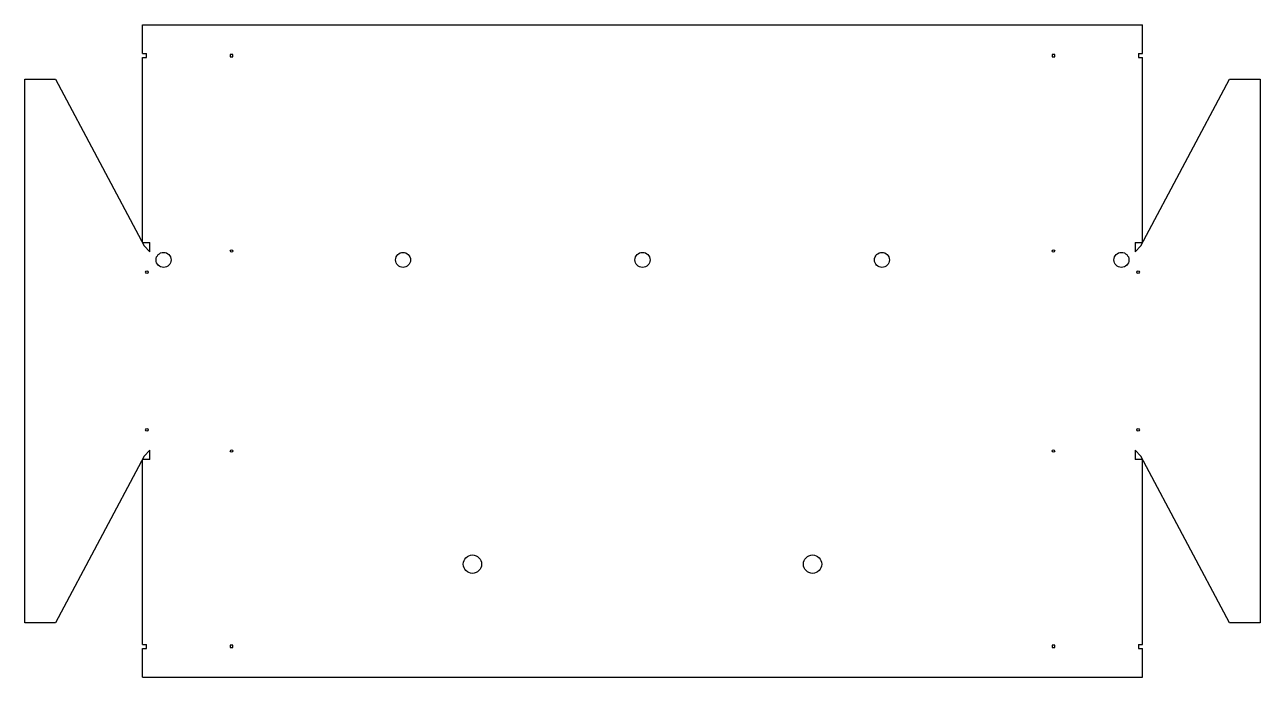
# Model space of a CAD drawing. Header units: millimetres. Extents: x 20 to 391, y 20 to 216.
import ezdxf

# ---------------------------------------------------------------- set-up
doc = ezdxf.new("R2010")
doc.units = ezdxf.units.MM

msp = doc.modelspace()

# ---------------------------------------------------------------- linework, layer by layer
at = {"color": 7, "linetype": 'Continuous', "lineweight": 25}
for p, q in [((55.3, 207.06), (55.3, 215.73)), ((55.3, 215.73), (355.3, 215.73)), ((355.3, 207.06), (355.3, 215.73)), ((55.3, 207.06), (56.53, 207.06)), ((55.3, 150.41), (55.3, 205.86)), ((55.3, 205.86), (56.53, 205.86)), ((56.53, 205.86), (56.53, 207.06)), ((82.43, 206.84), (81.67, 206.84)), ((81.67, 206.84), (81.67, 206.08)), ((81.67, 206.08), (82.43, 206.08)), ((82.43, 206.08), (82.43, 206.84)), ((328.93, 206.84), (328.17, 206.84)), ((328.17, 206.84), (328.17, 206.08)), ((328.17, 206.08), (328.93, 206.08)), ((328.93, 206.08), (328.93, 206.84)), ((354.07, 207.06), (355.3, 207.06)), ((354.07, 207.06), (354.07, 205.86)), ((354.07, 205.86), (355.3, 205.86)), ((355.3, 150.41), (355.3, 205.86)), ((20, 36.29), (20, 199.44)), ((20, 199.44), (29.2, 199.44)), ((29.2, 199.44), (55.78, 149.45)), ((354.82, 149.45), (381.4, 199.44)), ((381.4, 199.44), (390.6, 199.44)), ((390.6, 199.44), (390.6, 36.29)), ((55.3, 150.41), (57.52, 150.41)), ((55.78, 149.45), (57.52, 147.57)), ((57.52, 147.57), (57.52, 150.41)), ((353.08, 150.41), (355.3, 150.41)), ((353.08, 150.41), (353.08, 147.57)), ((353.08, 147.57), (354.82, 149.45)), ((55.78, 86.28), (29.2, 36.29)), ((55.3, 29.87), (55.3, 85.32)), ((57.52, 85.32), (55.3, 85.32)), ((57.52, 88.16), (55.78, 86.28)), ((57.52, 85.32), (57.52, 88.16)), ((354.82, 86.28), (353.08, 88.16)), ((353.08, 88.16), (353.08, 85.32)), ((355.3, 85.32), (353.08, 85.32)), ((381.4, 36.29), (354.82, 86.28)), ((355.3, 29.87), (355.3, 85.32)), ((29.2, 36.29), (20, 36.29)), ((390.6, 36.29), (381.4, 36.29)), ((55.3, 29.87), (56.53, 29.87)), ((56.53, 28.67), (56.53, 29.87)), ((81.67, 29.65), (81.67, 28.89)), ((82.43, 29.65), (81.67, 29.65)), ((82.43, 28.89), (82.43, 29.65)), ((328.93, 29.65), (328.17, 29.65)), ((328.17, 29.65), (328.17, 28.89)), ((328.93, 28.89), (328.93, 29.65)), ((354.07, 29.87), (355.3, 29.87)), ((354.07, 29.87), (354.07, 28.67)), ((55.3, 20), (55.3, 28.67)), ((55.3, 28.67), (56.53, 28.67)), ((81.67, 28.89), (82.43, 28.89)), ((328.17, 28.89), (328.93, 28.89)), ((354.07, 28.67), (355.3, 28.67)), ((355.3, 20), (355.3, 28.67)), ((55.3, 20), (355.3, 20))]:
    msp.add_line(p, q, dxfattribs=at)
for centre, radius in [((61.65, 145.19), 2.25), ((82.05, 147.84), 0.381), ((133.47, 145.19), 2.25), ((205.3, 145.19), 2.25), ((277.12, 145.19), 2.25), ((328.55, 147.84), 0.381), ((348.95, 145.19), 2.25), ((56.65, 141.49), 0.381), ((353.95, 141.49), 0.381), ((56.65, 94.24), 0.381), ((353.95, 94.24), 0.381), ((82.05, 87.89), 0.381), ((328.55, 87.89), 0.381), ((154.3, 53.93), 2.75), ((256.3, 53.93), 2.75)]:
    msp.add_circle(centre, radius, dxfattribs=at)

doc.saveas('drawing.dxf')
